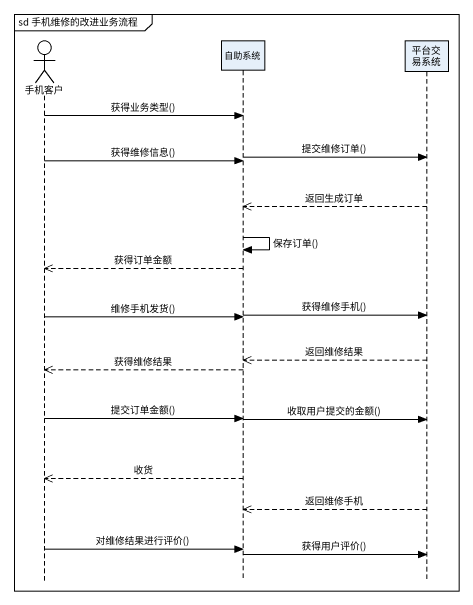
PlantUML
@startuml
mainframe sd 手机维修的改进业务流程
hide footbox
actor 手机客户
participant 自助系统
participant 平台交易系统

手机客户 -> 自助系统 : 获得业务类型()
自助系统 -> 平台交易系统 : 提交维修订单()
手机客户 -> 自助系统 : 获得维修信息()
平台交易系统 -->> 自助系统 : 返回生成订单
自助系统 -> 自助系统 : 保存订单()
自助系统 -->> 手机客户 : 获得订单金额
自助系统 -> 平台交易系统 : 获得维修手机()
手机客户 -> 自助系统 : 维修手机发货()
平台交易系统 -->> 自助系统 : 返回维修结果
自助系统 -->> 手机客户 : 获得维修结果
手机客户 -> 自助系统 : 提交订单金额()
自助系统 -> 平台交易系统 : 收取用户提交的金额()
自助系统 -->> 手机客户 : 收货
平台交易系统 -->> 自助系统 : 返回维修手机
手机客户 -> 自助系统 : 对维修结果进行评价()
自助系统 -> 平台交易系统 : 获得用户评价()
@enduml
